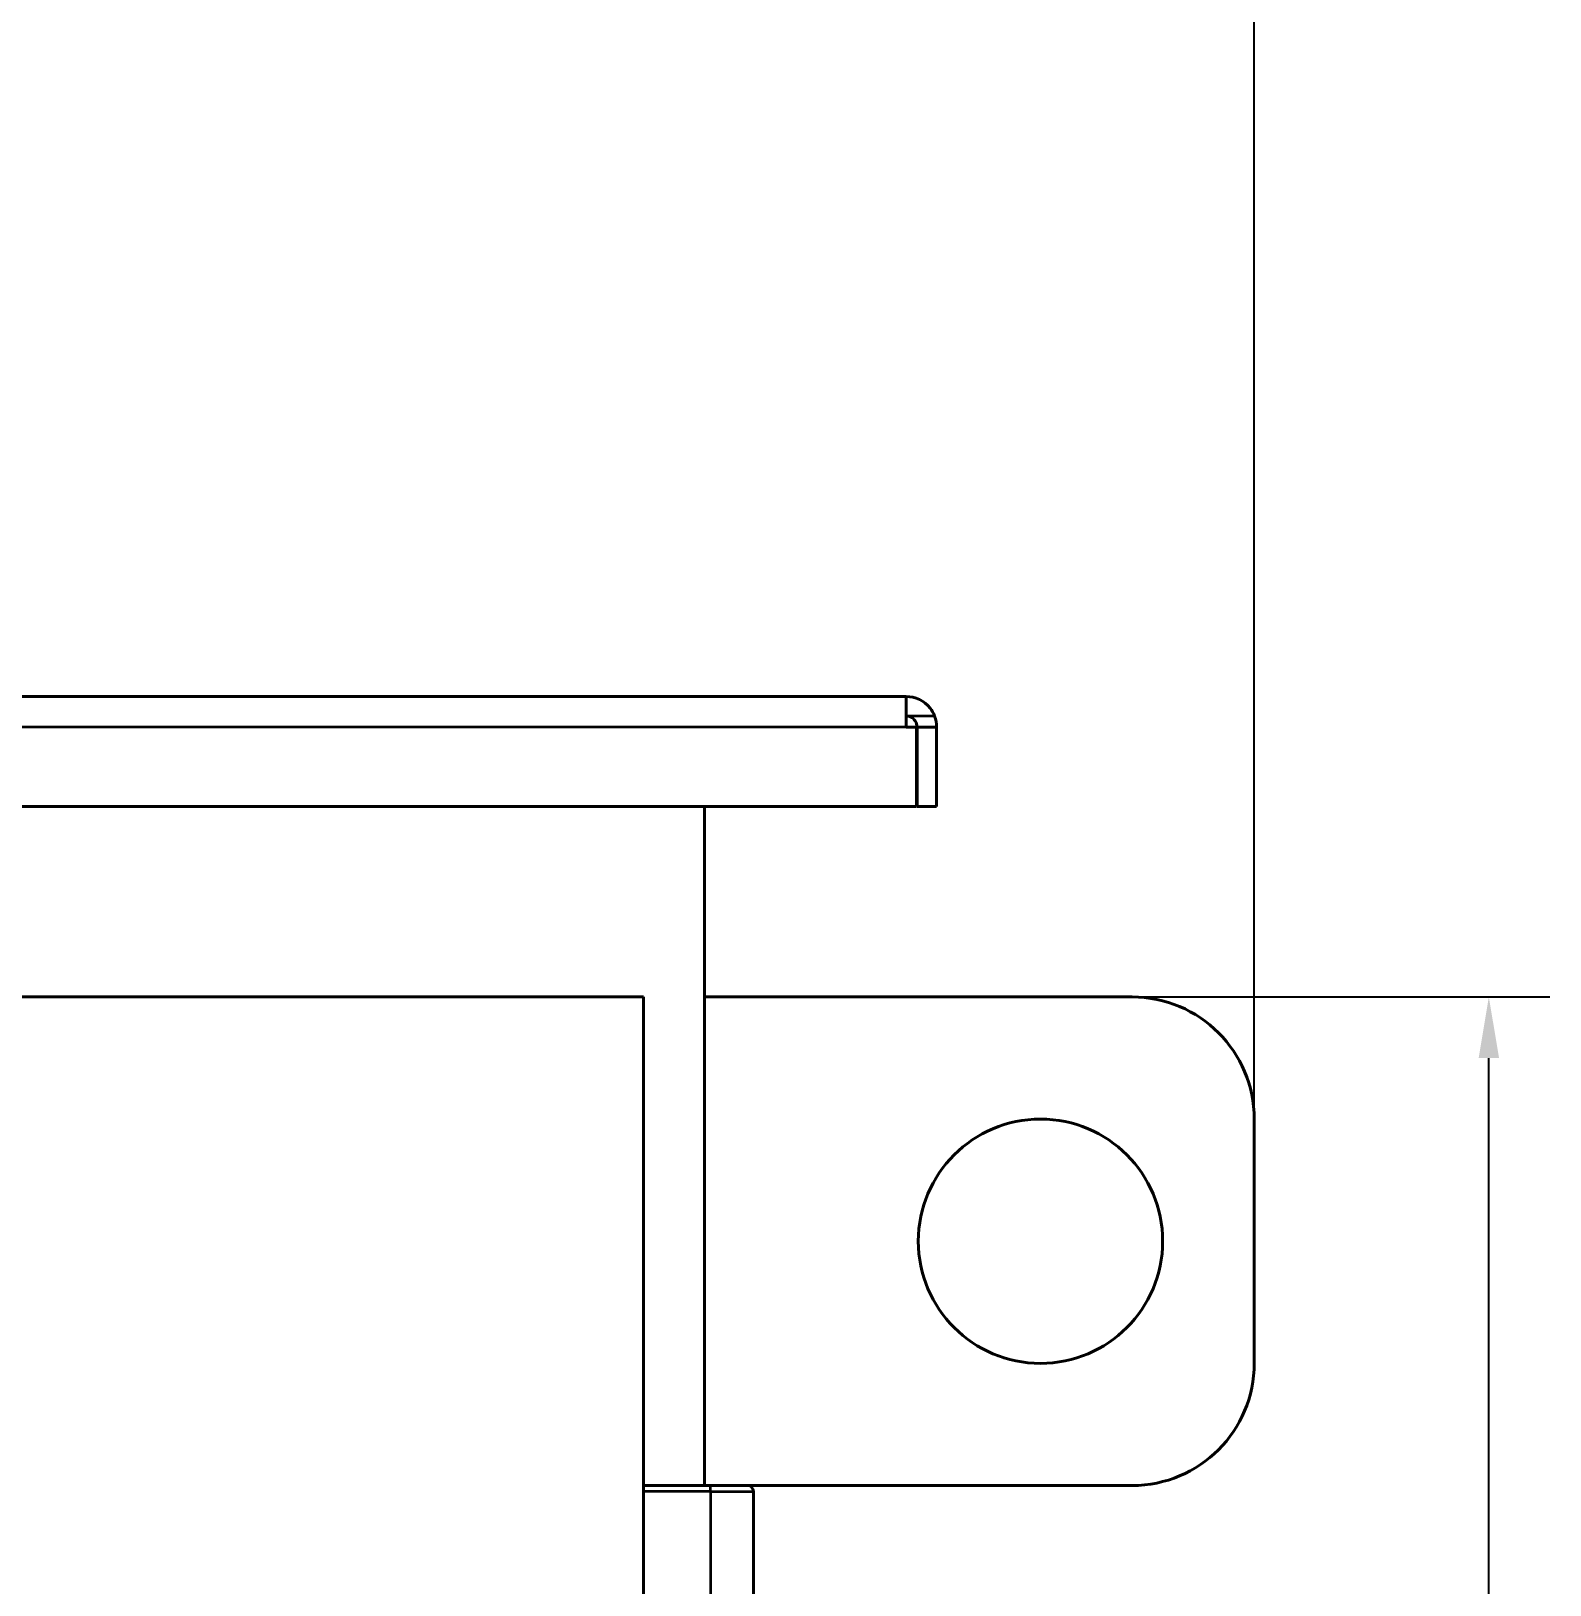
# Model space of a CAD drawing. Header units: millimetres. Extents: x 0 to 4205, y 0 to 2970.
# Drawn here: x 1953.9 to 2202.6, y 1305.5 to 1560 of the extents above; entities that cross this region are included whole.
import ezdxf

# ---------------------------------------------------------------- set-up
doc = ezdxf.new("R2010")
doc.units = ezdxf.units.MM
doc.header["$LTSCALE"] = 5
for name, color, linetype, lineweight in [('가시적인 것(ISO)', 3, 'Continuous', 40), ('가시적인 좁은 것(ISO)', 3, 'Continuous', 35), ('치수(ISO)', 2, 'Continuous', 25)]:
    doc.layers.add(name, color=color, linetype=linetype, lineweight=lineweight)
doc.styles.add('치수 텍스트_PSTEK_POSCO', font='isocp.shx')
doc.dimstyles.new('치수_PSTEK_POSCO', dxfattribs={"dimscale": 5, "dimtxt": 3, "dimasz": 2, "dimexe": 2, "dimexo": 2.5, "dimgap": 1, "dimtad": 1, "dimrnd": 1e-08, "dimdsep": 46, "dimtxsty": '치수 텍스트_PSTEK_POSCO', "dimcen": 0.09, "dimdle": 10, "dimclrd": 7, "dimclre": 7, "dimclrt": 2, "dimadec": 1, "dimazin": 2, "dimtfac": 1, "dimtmove": 0, "dimatfit": 3, "dimfxl": 0, "dimtolj": 1, "dimlwd": -1, "dimlwe": -1, "dimarcsym": 0})

# ---------------------------------------------------------------- blocks, each defined once
blk = doc.blocks.new('*D32')
at = {"layer": 'Defpoints', "color": 0}
for p in [(2154.2, 1887.33), (1294.2, 1386.82), (2154.2, 1341.82)]:
    blk.add_point(p, dxfattribs=at)
at = {"layer": '치수(ISO)', "color": 7}
for p, q in [((1294.2, 1399.32), (1294.2, 1897.33)), ((2154.2, 1354.32), (2154.2, 1897.33)), ((1304.2, 1887.33), (2144.2, 1887.33))]:
    blk.add_line(p, q, dxfattribs=at)
for points in [[(1304.2, 1888.99), (1304.2, 1885.66), (1294.2, 1887.33)], [(2144.2, 1888.99), (2144.2, 1885.66), (2154.2, 1887.33)]]:
    blk.add_solid(points, dxfattribs=at)
at = {"layer": '치수(ISO)', "color": 2, "insert": (1710.7, 1899.83), "char_height": 15, "attachment_point": 4, "style": '치수 텍스트_PSTEK_POSCO'}
blk.add_mtext('\\A1;860', dxfattribs=at)
blk = doc.blocks.new('*D38')
at = {"layer": 'Defpoints', "color": 0}
for p in [(2054.2, 1401.82), (2192.61, 1401.82), (2054.2, 761.82)]:
    blk.add_point(p, dxfattribs=at)
at = {"layer": '치수(ISO)', "color": 7}
for p, q in [((2066.7, 1401.82), (2202.61, 1401.82)), ((2192.61, 771.82), (2192.61, 1391.82)), ((2066.7, 761.82), (2202.61, 761.82))]:
    blk.add_line(p, q, dxfattribs=at)
for points in [[(2190.94, 1391.82), (2194.28, 1391.82), (2192.61, 1401.82)], [(2190.94, 771.82), (2194.28, 771.82), (2192.61, 761.82)]]:
    blk.add_solid(points, dxfattribs=at)
at = {"layer": '치수(ISO)', "color": 2, "insert": (2180.11, 1067.11), "char_height": 15, "attachment_point": 4, "rotation": 90, "style": '치수 텍스트_PSTEK_POSCO'}
blk.add_mtext('\\A1;640', dxfattribs=at)

msp = doc.modelspace()

# ---------------------------------------------------------------- linework, layer by layer
at = {"layer": '가시적인 것(ISO)'}
for p, q in [((1351.2036, 1451.0175), (2097.2036, 1451.0175)), ((2098.9329, 1446.0175), (2097.2036, 1446.0175)), ((2098.9329, 1446.0175), (2098.9329, 1433.0175)), ((2099.0036, 1433.0175), (2099.0036, 1446.0175)), ((2099.0036, 1446.0175), (2102.2036, 1446.0175)), ((2102.2036, 1446.0175), (2102.2036, 1433.0175)), ((1349.4743, 1433.0175), (2098.9329, 1433.0175)), ((2064.2036, 1321.8175), (2064.2036, 1433.0175)), ((2102.2036, 1433.0175), (2099.0036, 1433.0175)), ((1654.2036, 1401.8175), (2054.2036, 1401.8175)), ((2054.2036, 761.8175), (2054.2036, 1401.8175)), ((2064.2036, 1401.8175), (2134.2036, 1401.8175)), ((2154.2036, 1381.8175), (2154.2036, 1341.8175)), ((2054.2036, 1321.8175), (2065.2036, 1321.8175)), ((2065.2036, 1321.8175), (2071.2036, 1321.8175)), ((2071.2036, 1321.8175), (2134.2036, 1321.8175)), ((2072.2036, 1320.8175), (2072.2036, 1262.8175))]:
    msp.add_line(p, q, dxfattribs=at)
msp.add_circle((2119.2036, 1361.8175), 20, dxfattribs=at)
for centre, radius, start, end in [((2134.2036, 1381.8175), 20, 0, 90), ((2134.2036, 1341.8175), 20, 270, 0), ((2071.2036, 1320.8175), 1, 0, 90)]:
    msp.add_arc(centre, radius, start, end, dxfattribs=at)
for points, knots in [([(2097.2036, 1451.0175), (2097.2036, 1450.7285), (2097.2036, 1450.295), (2097.2036, 1449.1127), (2097.2036, 1448.721), (2097.2036, 1448.2827), (2097.2036, 1447.8175)], [0, 0, 0, 0, 0.575044589, 0.575044589, 0.575044589, 0.76555338, 0.76555338, 0.76555338, 0.76555338]), ([(2097.2036, 1451.0175), (2098.7091, 1451.0175), (2100.1985, 1450.295), (2101.1304, 1449.1127), (2101.4392, 1448.721), (2101.6888, 1448.2827), (2101.8684, 1447.8175)], [0, 0, 0, 0, 0.575044589, 0.575044589, 0.575044589, 0.76555338, 0.76555338, 0.76555338, 0.76555338]), ([(2099.0036, 1446.0175), (2099.0036, 1446.7171), (2098.5555, 1447.3966), (2097.9123, 1447.6721), (2097.6891, 1447.7677), (2097.4464, 1447.8175), (2097.2036, 1447.8175)], [-1, -1, -1, -1, -0.25762063, -0.25762063, -0.25762063, 0, 0, 0, 0])]:
    msp.add_open_spline(points, degree=3, knots=knots, dxfattribs=at)
for points in [[(2097.2036, 1447.8175), (2097.2036, 1447.2449), (2097.2036, 1446.6312), (2097.2036, 1446.0175)], [(2101.8684, 1447.8175), (2102.0893, 1447.2449), (2102.2036, 1446.6312), (2102.2036, 1446.0175)]]:
    msp.add_open_spline(points, degree=3, dxfattribs=at)
at = {"layer": '가시적인 좁은 것(ISO)'}
for p, q in [((2101.8684, 1447.8175), (2097.2036, 1447.8175)), ((2097.2036, 1446.0175), (1351.2036, 1446.0175)), ((2065.2036, 1320.8175), (2054.2036, 1320.8175)), ((2065.2036, 1320.8175), (2065.2036, 1321.8175)), ((2065.2036, 1320.8175), (2072.2036, 1320.8175)), ((2065.2036, 1320.8175), (2065.2036, 1262.8175))]:
    msp.add_line(p, q, dxfattribs=at)

# ---------------------------------------------------------------- dimensions: what is measured, and where the dimension line sits
at = {"layer": '치수(ISO)', "color": 7}
for base, p1, p2, angle, picture, middle in [((2154.2036, 1887.3273), (1294.2036, 1386.8175), (2154.2036, 1341.8175), 180, '*D32', (1724.2036, 1887.3273)), ((2192.6095, 1401.8175), (2054.2036, 761.8175), (2054.2036, 1401.8175), 90, '*D38', (2192.6095, 1081.8175))]:
    dim = msp.add_linear_dim(base=base, p1=p1, p2=p2, angle=angle, dimstyle='치수_PSTEK_POSCO', override={"dimdec": 2, "dimtp": 0, "dimtm": 0, "dimtdec": 2, "dimtofl": 0, "dimatfit": 1}, dxfattribs=at)
    dim.commit()
    dim.dimension.update_dxf_attribs({"geometry": picture, "text_midpoint": middle, "dimtype": 160})

doc.saveas('drawing.dxf')
